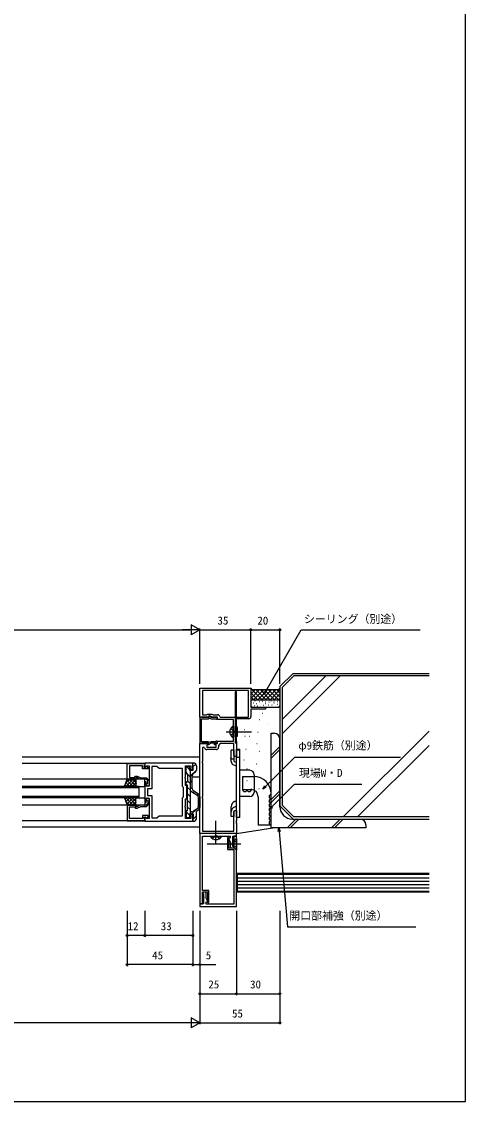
# Model space of a CAD drawing. Units: millimetres, scale not verified. Extents: x -437 to 438, y -681 to 679.
# Drawn here: x 133 to 438, y -681 to 61 of the extents above; entities that cross this region are included whole.
import ezdxf
from ezdxf.enums import TextEntityAlignment as Align

# ---------------------------------------------------------------- set-up
doc = ezdxf.new("R2010")
doc.units = ezdxf.units.MM
doc.header["$LTSCALE"] = 4
for name, color, linetype in [('0-2_YKK_11', 7, 'Continuous'), ('0-3_YKK_12', 2, 'Continuous'), ('0-4_YKK_13', 4, 'Continuous'), ('0-5_YKK_D', 6, 'Continuous'), ('0-6_YKK_ZWAK', 7, 'Continuous'), ('0-7_YSS_K', 3, 'Continuous'), ('0-8_YSS_KE', 3, 'Continuous')]:
    doc.layers.add(name, color=color, linetype=linetype)
doc.styles.add('ＭＳ ゴシック', font='')
doc.styles.get('ＭＳ ゴシック').set_extended_font_data('MS Gothic')

msp = doc.modelspace()

# ---------------------------------------------------------------- linework, layer by layer
at = {"layer": '0-2_YKK_11'}
for p, q in [((267.14, -439.43), (260.48, -439.43)), ((280.81, -497.2), (255.81, -497.2)), ((255.81, -547.2), (280.81, -547.2))]:
    msp.add_line(p, q, dxfattribs=at)
for points in [[(255.81, -497.2), (255.81, -435.2), (261.81, -435.2), (261.81, -436.2), (260.61, -436.2), (260.61, -437.8), (267.01, -437.8), (267.01, -436.2), (265.81, -436.2), (265.81, -435.2), (267.81, -435.2), (267.81, -433.7), (278.81, -433.7), (278.81, -418.7), (267.81, -418.7), (267.81, -417.2), (264.454, -417.2), (262.31, -416.2), (261.81, -416.2), (261.81, -417.2), (255.81, -417.2), (255.81, -397.2), (290.81, -397.2), (290.81, -410.2), (300.81, -410.2), (300.81, -411.7), (290.81, -411.7), (290.81, -416.77)], [(289.18, -398.83), (257.44, -398.83), (257.44, -415.57), (260.44, -415.57), (260.81, -415.2), (264.022, -415.2), (264.816, -415.57), (267.94, -415.57)], [(269.419, -416.82), (269.714, -417.07), (289.18, -417.07), (289.18, -398.83)], [(267.01, -417.45), (263.661, -417.45), (262.085, -416.541), (261.56, -417.45), (257.243, -417.45), (256.983, -417.3), (256.81, -417.2), (255.81, -417.2)], [(255.81, -417.2), (255.81, -435.1), (256.81, -435.1), (256.983, -435), (257.243, -434.85), (261.56, -434.85), (262.085, -435.76), (263.661, -434.85), (267.01, -434.85)], [(266.511, -433.917), (266.261, -434.05), (263.446, -434.05), (262.628, -434.523), (262.24, -434.445), (261.444, -434.05), (256.81, -434.05), (256.81, -418.25), (261.444, -418.25), (262.24, -417.856), (262.628, -417.778), (263.446, -418.25), (266.261, -418.25), (266.511, -418.384)], [(289.31, -418.27), (280.44, -418.27), (280.44, -433.502), (280.625, -433.701), (280.81, -433.9), (280.81, -444.2), (279.81, -444.2), (279.18, -443.109), (279.18, -435.33), (269.61, -435.33), (268.64, -436.716), (268.64, -437.93)], [(258.997, -438.155), (258.7, -437.9), (257.44, -437.9), (257.44, -447.742), (257.32, -447.925), (257.32, -448.475), (257.44, -448.659), (257.44, -471.742), (257.32, -471.925), (257.32, -472.475), (257.44, -472.659), (257.44, -495.57), (279.18, -495.57), (279.18, -482.292), (279.81, -481.2), (280.81, -481.2), (280.81, -488.242), (280.69, -488.425), (280.69, -488.975), (280.81, -489.159), (280.81, -489.242), (280.69, -489.425), (280.69, -489.975), (280.81, -490.159), (280.81, -497.2), (255.81, -497.2)], [(205.81, -449), (217.81, -449), (217.81, -450.2), (217.51, -450.5), (217.31, -450.7), (217.31, -451.6), (218.26, -451.6), (218.76, -451.1), (219.07, -451.1), (220.11, -451.7), (220.11, -452.6), (216.31, -452.6), (216.31, -450.5), (207.31, -450.5), (207.31, -458.7), (210.81, -458.7), (211.387, -457.7), (212.531, -457.7), (215.105, -458.9), (219.16, -458.9), (220.81, -460.688), (220.81, -463.6)], [(219.76, -462.713), (220.01, -462.417), (220.01, -461), (218.81, -459.7), (214.454, -459.7), (212.31, -458.7), (211.81, -458.7), (211.81, -459.7), (205.81, -459.7), (205.81, -449)], [(217.81, -488.7), (250.81, -488.7), (250.81, -484.2), (248.81, -484.2), (248.81, -485), (249.61, -485), (249.61, -486.77), (245.81, -486.77), (245.81, -479.159), (245.69, -478.975), (245.69, -478.425), (245.81, -478.242), (245.81, -473.2), (246.81, -473.2), (246.81, -469.159), (246.69, -468.975), (246.69, -468.425), (246.81, -468.242), (246.81, -464.2), (245.81, -464.2), (245.81, -459.159), (245.69, -458.975), (245.69, -458.425), (245.81, -458.242), (245.81, -450.63), (249.61, -450.63), (249.61, -452.4), (248.81, -452.4), (248.81, -453.2), (250.81, -453.2), (250.81, -448.7), (217.81, -448.7), (217.81, -451.501), (218.18, -451.654), (219.204, -450.63), (220.81, -450.63), (220.81, -458.242), (220.93, -458.425), (220.93, -458.975), (220.81, -459.159)], [(220.81, -459.159), (220.81, -464.5), (218.81, -464.5), (218.81, -461.5), (217.81, -461.5), (217.81, -468.242), (217.93, -468.425), (217.93, -468.975), (217.81, -469.159), (217.81, -475.9), (218.81, -475.9), (218.81, -472.9), (220.81, -472.9), (220.81, -478.242), (220.93, -478.425), (220.93, -478.975), (220.81, -479.159), (220.81, -483.242), (220.93, -483.425), (220.93, -483.975), (220.81, -484.159), (220.81, -484.242), (220.93, -484.425), (220.93, -484.975), (220.81, -485.159), (220.81, -486.77), (219.204, -486.77), (218.18, -485.747), (217.81, -485.9), (217.81, -488.7)], [(205.81, -488.4), (217.81, -488.4), (217.81, -487.2), (217.51, -486.9), (217.31, -486.7), (217.31, -485.8), (218.26, -485.8), (218.76, -486.3), (219.07, -486.3), (220.11, -485.7), (220.11, -484.8), (216.31, -484.8), (216.31, -486.9), (207.31, -486.9), (207.31, -478.7), (210.81, -478.7), (211.387, -479.7), (212.531, -479.7), (215.105, -478.5), (219.16, -478.5), (220.81, -476.713), (220.81, -473.8)], [(219.76, -474.688), (220.01, -474.984), (220.01, -476.4), (218.81, -477.7), (214.454, -477.7), (212.31, -478.7), (211.81, -478.7), (211.81, -477.7), (205.81, -477.7), (205.81, -488.4)], [(255.81, -497.2), (255.81, -545.4), (257.61, -545.4), (257.61, -537.2), (261.01, -537.2), (261.01, -543.581), (260.948, -543.726), (261.26, -544.5), (261.81, -544.5), (261.81, -536.2), (257.61, -536.2), (257.61, -531.359), (257.49, -531.175), (257.49, -530.625), (257.61, -530.442), (257.61, -530.359), (257.49, -530.175), (257.49, -529.625), (257.61, -529.442), (257.61, -498.83), (266.351, -498.83), (266.535, -498.71), (267.085, -498.71), (267.268, -498.83), (276.51, -498.83), (276.51, -500.2), (275.4, -500.841), (276.51, -502.763), (276.51, -506.134), (277.01, -507), (279.01, -507), (279.01, -506), (278.31, -506), (278.31, -503.959), (278.19, -503.775), (278.19, -503.225), (278.31, -503.042), (278.31, -499), (280.81, -499), (280.81, -497.2)], [(280.81, -547.2), (280.81, -499), (279.01, -499), (279.01, -507.2), (275.61, -507.2), (275.61, -500.819), (275.671, -500.675), (275.36, -499.9), (274.81, -499.9), (274.81, -508.2), (279.01, -508.2), (279.01, -513.042), (279.13, -513.225), (279.13, -513.775), (279.01, -513.959), (279.01, -514.042), (279.13, -514.225), (279.13, -514.775), (279.01, -514.959), (279.01, -545.57), (270.268, -545.57), (270.085, -545.69), (269.535, -545.69), (269.351, -545.57), (260.11, -545.57), (260.11, -544.2), (261.22, -543.56), (260.11, -541.637), (260.11, -538.266), (259.61, -537.4), (257.61, -537.4), (257.61, -538.4), (258.31, -538.4), (258.31, -540.442), (258.43, -540.625), (258.43, -541.175), (258.31, -541.359), (258.31, -545.4), (255.81, -545.4), (255.81, -547.2)]]:
    msp.add_lwpolyline(points, dxfattribs=at)
msp.add_lwpolyline([(227.74, -484.9), (243.88, -484.9), (243.88, -472.53), (244.51, -471.9), (244.51, -465.5), (243.88, -464.87), (243.88, -452.5), (227.74, -452.5), (226.24, -451), (222.74, -451), (222.74, -466.43), (219.74, -466.43), (219.74, -470.97), (222.74, -470.97), (222.74, -486.4), (226.24, -486.4)], close=True, dxfattribs=at)
for centre, radius, start, end in [((267.01, -418.05), 0.6, 213.74896, 89.99997), ((267.94, -417.07), 1.5, 9.59408, 89.99999), ((289.31, -416.77), 1.5, 270.00001, 359.99999), ((267.01, -434.25), 0.6, 270.00003, 146.25104), ((260.48, -437.93), 1.5, 188.62693, 270), ((267.14, -437.93), 1.5, 270.00001, 359.99999), ((219.91, -463.6), 0.9, 99.59406, 0), ((219.91, -473.8), 0.9, 360, 260.40594)]:
    msp.add_arc(centre, radius, start, end, dxfattribs=at)
at = {"layer": '0-3_YKK_12'}
for p, q in [((255.81, -444.7), (133.56, -444.7)), ((217.81, -449), (133.56, -449)), ((205.81, -459.7), (133.56, -459.7)), ((250.51, -458.2), (255.81, -458.2)), ((213.81, -464.7), (133.56, -464.7)), ((213.81, -465.7), (133.56, -465.7)), ((213.81, -464.7), (213.81, -472.7)), ((213.81, -471.7), (133.56, -471.7)), ((213.81, -472.7), (133.56, -472.7)), ((205.81, -477.7), (133.56, -477.7)), ((217.81, -488.4), (133.56, -488.4)), ((255.81, -492.7), (133.56, -492.7))]:
    msp.add_line(p, q, dxfattribs=at)
at = {"layer": '0-4_YKK_13'}
for p, q in [((273.81, -427.196), (291.31, -427.196)), ((278.301, -423.446), (278.81, -423.446)), ((278.81, -423.446), (278.81, -430.946)), ((281.61, -425.196), (280.01, -425.196)), ((281.61, -425.496), (280.01, -425.496)), ((281.61, -428.896), (280.01, -428.896)), ((281.61, -429.196), (280.01, -429.196)), ((281.61, -424.196), (280.81, -423.734)), ((281.61, -430.196), (280.81, -430.658)), ((281.61, -430.196), (281.61, -424.196)), ((277.31, -447.605), (277.31, -439.95)), ((279.31, -443.7), (280.81, -444.425)), ((280.81, -486.2), (280.81, -439.2)), ((280.81, -439.2), (283.11, -439.2)), ((283.11, -439.95), (280.81, -439.95)), ((283.11, -444.949), (280.81, -444.949)), ((283.11, -486.2), (283.11, -439.2)), ((246.21, -455.501), (246.21, -451.5)), ((246.434, -451.083), (248.51, -453.159)), ((248.01, -451), (246.71, -451)), ((248.51, -453.401), (248.51, -451.5)), ((250.961, -451.37), (252.875, -449.455)), ((251.11, -448.701), (251.31, -448.701)), ((253.31, -450.701), (253.31, -453.543)), ((279.31, -445.95), (277.31, -445.95)), ((280.81, -450.864), (278.723, -449.856)), ((279.31, -447.586), (280.81, -448.31)), ((207.548, -459.7), (204.651, -462.598)), ((209.793, -459.7), (204.793, -464.7)), ((211.81, -459.929), (207.038, -464.7)), ((211.81, -464.395), (207.115, -459.7)), ((211.81, -462.15), (209.36, -459.7)), ((211.81, -459.905), (211.606, -459.7)), ((217.31, -459.7), (212.31, -459.7)), ((213.46, -459.955), (213.436, -459.998)), ((246.21, -455.349), (246.865, -456.004)), ((246.81, -456.001), (246.71, -456.001)), ((247.307, -456.446), (249.31, -458.449)), ((247.31, -456.501), (247.31, -461.2)), ((249.052, -453.701), (249.31, -453.959)), ((249.31, -457.51), (253.31, -453.511)), ((249.31, -483.701), (249.31, -453.701)), ((250.51, -466.244), (250.51, -457.464)), ((252.302, -455.279), (251.517, -455.728)), ((290.11, -453.7), (283.11, -453.7)), ((293.11, -456.7), (293.11, -468.7)), ((205.38, -464.7), (204.258, -463.579)), ((207.625, -464.7), (204.9, -461.975)), ((209.87, -464.7), (205.541, -460.371)), ((211.81, -462.174), (209.283, -464.7)), ((211.81, -464.419), (211.528, -464.7)), ((211.81, -460.2), (211.81, -464.2)), ((212.003, -462.622), (211.979, -462.666)), ((212.31, -464.7), (217.31, -464.7)), ((212.392, -461.512), (212.384, -461.519)), ((212.737, -464.647), (212.713, -464.691)), ((214.114, -463.565), (214.106, -463.572)), ((214.194, -461.979), (214.17, -462.023)), ((214.627, -464.056), (214.603, -464.1)), ((215.029, -461.062), (214.941, -461.109)), ((216.084, -461.388), (216.06, -461.432)), ((216.579, -461.356), (216.572, -461.363)), ((216.818, -463.413), (216.794, -463.457)), ((217.81, -464.2), (217.81, -460.2)), ((246.209, -463.2), (246.209, -462.2)), ((246.81, -461.7), (246.709, -461.7)), ((246.709, -463.7), (246.81, -463.7)), ((247.31, -460.939), (249.31, -462.939)), ((247.31, -480.901), (247.31, -464.2)), ((247.31, -465.429), (249.31, -467.429)), ((249.31, -462.001), (250.51, -460.801)), ((249.31, -466.491), (250.51, -465.291)), ((205.38, -472.7), (204.258, -473.822)), ((207.548, -477.7), (204.651, -474.803)), ((209.793, -477.7), (204.793, -472.7)), ((207.625, -472.7), (204.9, -475.426)), ((209.87, -472.7), (205.541, -477.03)), ((211.81, -477.472), (207.038, -472.7)), ((211.81, -473.006), (207.115, -477.7)), ((211.81, -475.227), (209.283, -472.7)), ((211.81, -472.982), (211.528, -472.7)), ((211.81, -477.2), (211.81, -473.2)), ((212.003, -474.778), (211.979, -474.735)), ((212.31, -472.7), (217.31, -472.7)), ((212.737, -472.754), (212.713, -472.71)), ((214.114, -473.836), (214.106, -473.829)), ((214.627, -473.345), (214.603, -473.301)), ((216.818, -473.988), (216.794, -473.944)), ((217.81, -473.2), (217.81, -477.2)), ((247.31, -469.919), (249.31, -471.919)), ((247.31, -474.409), (249.31, -476.409)), ((254.259, -471.297), (249.31, -467.932)), ((251.125, -469.166), (251.985, -468.306)), ((254.933, -470.309), (251.386, -467.899)), ((253.797, -470.983), (254.659, -470.122)), ((254.609, -471.959), (254.61, -479.242)), ((254.609, -474.661), (255.809, -473.462)), ((255.809, -471.963), (255.81, -479.244)), ((279.506, -475.166), (280.81, -474.537)), ((290.11, -471.7), (283.11, -471.7)), ((211.81, -475.251), (209.36, -477.7)), ((211.81, -477.496), (211.606, -477.7)), ((217.31, -477.7), (212.31, -477.7)), ((212.392, -475.889), (212.384, -475.882)), ((213.46, -477.446), (213.436, -477.402)), ((214.194, -475.421), (214.17, -475.378)), ((215.029, -476.339), (214.941, -476.292)), ((216.084, -476.013), (216.06, -475.969)), ((216.579, -476.044), (216.572, -476.038)), ((246.21, -481.901), (246.21, -485.901)), ((246.21, -482.29), (248.51, -484.59)), ((246.81, -481.401), (246.71, -481.401)), ((247.31, -478.899), (249.31, -480.899)), ((250.266, -482.201), (249.31, -482.201)), ((250.06, -483.701), (253.003, -480.758)), ((254.259, -479.904), (251.391, -481.854)), ((254.933, -480.899), (253.31, -482.001)), ((253.31, -486.7), (253.31, -482.001)), ((254.61, -479.151), (255.809, -477.951)), ((277.31, -485.45), (277.31, -478.666)), ((280.81, -478.422), (279.175, -479.211)), ((280.81, -480.976), (279.31, -481.7)), ((279.31, -485.45), (279.31, -481.7)), ((248.01, -486.401), (246.71, -486.401)), ((248.51, -484.001), (248.51, -485.901)), ((248.81, -483.701), (251.11, -483.701)), ((251.11, -483.701), (250.81, -488.381)), ((250.875, -487.377), (253.31, -484.941)), ((251.11, -488.7), (251.31, -488.7)), ((266.81, -503.83), (266.81, -488.33)), ((279.31, -485.45), (277.31, -485.45)), ((283.11, -486.2), (280.81, -486.2)), ((283.81, -504.5), (260.81, -504.501)), ((263.06, -499.339), (263.06, -498.83)), ((263.06, -498.83), (270.56, -498.83)), ((278.81, -502.5), (278.81, -506.5)), ((280.81, -500.5), (280.81, -508.5)), ((280.81, -508.5), (278.81, -506.5))]:
    msp.add_line(p, q, dxfattribs=at)
for points in [[(280.01, -434.696), (280.81, -434.696), (280.81, -399.696), (280.01, -399.696)], [(203.81, -464.7), (205.81, -459.7), (211.81, -459.7), (211.81, -464.7)], [(203.81, -472.7), (205.81, -477.7), (211.81, -477.7), (211.81, -472.7)]]:
    msp.add_lwpolyline(points, close=True, dxfattribs=at)
for points in [[(276.8, -425.146), (278.656, -426.051), (279.265, -427.196)], [(276.8, -429.246), (278.656, -428.341), (279.265, -427.196)], [(278.301, -423.446), (278.301, -430.946), (278.81, -430.946)], [(279.31, -447.586), (279.31, -439.95), (277.31, -439.95)], [(248.81, -453.701), (251.11, -453.701), (250.81, -449.02)], [(263.06, -499.339), (270.56, -499.339), (270.56, -498.83)], [(264.76, -500.84), (265.665, -498.984), (266.81, -498.375)], [(268.86, -500.84), (267.955, -498.984), (266.81, -498.375)], [(280.81, -502.3), (278.657, -503.35), (278.045, -504.5)], [(280.81, -506.7), (278.657, -505.65), (278.045, -504.5)], [(280.81, -500.5), (278.81, -502.5), (278.81, -506.5)]]:
    msp.add_lwpolyline(points, dxfattribs=at)
for centre, radius, start, end in [((280.837, -427.196), 4.527, 124.06671, 235.93329), ((246.71, -451.5), 0.5, 89.99641, 179.99641), ((248.01, -451.5), 0.5, 359.99641, 89.99641), ((251.11, -449.001), 0.3, 90, 183.65976), ((251.31, -450.701), 2, 360, 90), ((279.81, -447.605), 2.5, 180, 244.23074), ((212.31, -460.2), 0.5, 90, 180), ((217.31, -460.2), 0.5, 0, 90), ((246.71, -455.501), 0.5, 179.99641, 270), ((246.81, -456.501), 0.5, 360, 89.99997), ((248.81, -453.401), 0.3, 179.99641, 270), ((252.51, -457.464), 2, 119.74538, 180), ((251.31, -453.543), 2, 299.74538, 360), ((290.11, -456.7), 3, 0, 90), ((212.31, -464.2), 0.5, 180, 270), ((217.31, -464.2), 0.5, 270, 0), ((246.709, -462.2), 0.5, 89.99641, 179.99641), ((246.709, -463.2), 0.5, 179.99641, 269.99641), ((246.81, -461.2), 0.5, 269.99641, 360), ((246.81, -464.2), 0.5, 0, 89.97137), ((252.51, -466.244), 2, 180, 235.81101), ((212.31, -473.2), 0.5, 90, 180), ((217.31, -473.2), 0.5, 0, 90), ((253.809, -471.959), 0.8, 0.00289, 55.78387), ((253.809, -471.963), 2, 0.00289, 55.81101), ((290.11, -468.7), 3, 270, 0), ((212.31, -477.2), 0.5, 180, 270), ((217.31, -477.2), 0.5, 270, 0), ((246.71, -481.901), 0.5, 90, 180.00359), ((246.81, -480.901), 0.5, 270, 0), ((250.266, -480.201), 2, 270, 304.21613), ((253.81, -479.242), 0.8, 304.21613, 0.00289), ((253.81, -479.244), 2, 304.16806, 0.00289), ((281.196, -478.666), 3.886, 115.76926, 180), ((280.61, -482.183), 3.3, 115.76926, 180), ((246.71, -485.901), 0.5, 180.00359, 270.00359), ((248.01, -485.901), 0.5, 270.00359, 0.00359), ((248.81, -484.001), 0.3, 90, 180.00359), ((251.11, -488.4), 0.3, 176.34024, 270), ((251.31, -486.7), 2, 270, 0), ((266.81, -496.804), 4.527, 214.06671, 325.93329)]:
    msp.add_arc(centre, radius, start, end, dxfattribs=at)
at = {"layer": '0-5_YKK_D'}
for p, q in [((255.81, -357.2), (249.747, -353.7)), ((249.747, -353.7), (249.747, -360.7)), ((15.31, -357.2), (248.81, -357.2)), ((255.81, -357.2), (243.685, -357.2)), ((255.81, -357.2), (249.747, -360.7)), ((255.81, -394.2), (255.81, -356.2)), ((255.81, -394.2), (255.81, -356.2)), ((255.81, -357.2), (290.81, -357.2)), ((290.81, -394.2), (290.81, -356.2)), ((290.81, -394.2), (290.81, -356.2)), ((290.81, -357.2), (310.81, -357.2)), ((310.81, -394.2), (310.81, -356.2)), ((205.809, -550.2), (205.809, -568.2)), ((205.81, -550.2), (205.81, -588.2)), ((217.809, -550.2), (217.809, -568.2)), ((217.81, -550.2), (217.81, -568.2)), ((250.81, -550.2), (250.81, -568.2)), ((250.81, -550.2), (250.81, -588.2)), ((250.81, -550.2), (250.81, -588.2)), ((255.81, -550.2), (255.81, -628.2)), ((255.81, -550.2), (255.81, -608.2)), ((255.81, -550.2), (255.81, -588.2)), ((255.81, -550.2), (255.81, -628.2)), ((280.81, -550.2), (280.81, -608.2)), ((280.81, -550.2), (280.81, -608.2)), ((310.81, -550.2), (310.81, -608.2)), ((310.81, -550.2), (310.81, -628.2)), ((217.809, -567.2), (205.809, -567.2)), ((250.81, -567.2), (217.81, -567.2)), ((250.81, -587.2), (205.81, -587.2)), ((255.81, -607.2), (280.81, -607.2)), ((280.81, -607.2), (310.81, -607.2)), ((248.81, -627.2), (-267.19, -627.2)), ((255.81, -627.2), (243.685, -627.2)), ((255.81, -627.2), (249.748, -623.7)), ((249.748, -623.7), (249.748, -630.7)), ((255.81, -627.2), (249.748, -630.7)), ((255.81, -627.2), (310.81, -627.2))]:
    msp.add_line(p, q, dxfattribs=at)
for points in [[(299.555, -401.867), (300.83, -399.658), (325.344, -357.2), (407.092, -357.2)], [(301.422, -400), (299.555, -401.867), (300.239, -399.317)], [(298.984, -466.617), (300.787, -464.814), (321.036, -444.565), (393.689, -444.565)], [(301.27, -465.297), (298.984, -466.617), (300.304, -464.331)], [(303.311, -480.681), (305.114, -478.878), (320.874, -463.118), (367.038, -463.118)], [(305.597, -479.361), (303.311, -480.681), (304.631, -478.395)], [(309.573, -495.8), (310.031, -493.2), (310.934, -495.681)], [(310.031, -493.2), (310.253, -495.741), (315.98, -561.2), (404.219, -561.2)], [(250.81, -587.2), (255.81, -587.2), (266.706, -587.2)]]:
    msp.add_lwpolyline(points, dxfattribs=at)
for centre in [(290.81, -357.2), (290.81, -357.2), (310.81, -357.2), (205.809, -567.2), (217.809, -567.2), (217.81, -567.2), (250.81, -567.2), (205.81, -587.2), (250.81, -587.2), (255.81, -587.2), (255.81, -607.2), (280.81, -607.2), (280.81, -607.2), (310.81, -607.2), (310.81, -627.2)]:
    msp.add_circle(centre, 0.637, dxfattribs=at)
at = {"layer": '0-6_YKK_ZWAK'}
msp.add_lwpolyline([(-436.7, -681.2), (438.3, -681.2), (438.3, 643.8)], dxfattribs=at)
at = {"layer": '0-7_YSS_K'}
for p, q in [((312.31, -396.822), (320.431, -388.7)), ((342.405, -388.7), (312.31, -418.796)), ((312.31, -428.695), (352.305, -388.7)), ((413.3, -388.7), (320.431, -388.7)), ((290.81, -397.544), (298.466, -405.2)), ((290.81, -401.401), (294.011, -398.2)), ((290.81, -404.23), (296.839, -398.2)), ((290.81, -400.372), (295.638, -405.2)), ((292.667, -405.2), (299.667, -398.2)), ((294.295, -398.2), (301.295, -405.2)), ((295.496, -405.2), (302.496, -398.2)), ((297.123, -398.2), (304.123, -405.2)), ((298.324, -405.2), (305.324, -398.2)), ((299.952, -398.2), (306.952, -405.2)), ((301.153, -405.2), (308.15, -398.203)), ((302.78, -398.2), (309.78, -405.2)), ((303.981, -405.2), (310.81, -398.372)), ((305.609, -398.2), (310.81, -403.401)), ((308.437, -398.2), (310.81, -400.573)), ((312.31, -396.822), (312.31, -477.579)), ((290.81, -403.2), (292.81, -405.2)), ((290.81, -406.2), (290.81, -409.2)), ((291.81, -405.2), (309.81, -405.2)), ((292.708, -407.414), (292.908, -407.414)), ((293.526, -405.902), (293.726, -405.902)), ((294.588, -407.782), (294.788, -407.782)), ((296.672, -406.515), (296.872, -406.515)), ((298.511, -406.229), (298.711, -406.229)), ((300.554, -406.719), (300.754, -406.719)), ((300.554, -407.7), (300.754, -407.7)), ((303.169, -406.678), (303.369, -406.678)), ((304.493, -405.88), (304.693, -405.88)), ((306.536, -406.37), (306.736, -406.37)), ((306.536, -407.351), (306.736, -407.351)), ((306.81, -405.2), (310.81, -401.2)), ((309.151, -406.33), (309.351, -406.33)), ((309.638, -405.2), (310.81, -404.029)), ((310.81, -406.2), (310.81, -409.2)), ((292.01, -410.2), (309.81, -410.2)), ((293.117, -409.171), (293.317, -409.171)), ((295.324, -409.375), (295.524, -409.375)), ((297.08, -408.926), (297.28, -408.926)), ((298.85, -414.759), (298.65, -414.759)), ((299.287, -409.008), (299.487, -409.008)), ((302.842, -408.681), (303.042, -408.681)), ((305.27, -408.659), (305.47, -408.659)), ((308.825, -408.332), (309.025, -408.332)), ((296.951, -418.965), (296.751, -418.965)), ((302.785, -421.814), (302.585, -421.814)), ((286.64, -425.884), (286.44, -425.884)), ((295.866, -427.648), (295.666, -427.648)), ((354.299, -485.7), (413.3, -426.7)), ((286.776, -430.361), (286.576, -430.361)), ((289.896, -430.361), (289.696, -430.361)), ((295.052, -435.517), (294.852, -435.517)), ((310.81, -437.3), (304.81, -443.3)), ((310.81, -478.7), (310.81, -432.2)), ((364.199, -485.7), (413.3, -436.599)), ((287.454, -439.451), (287.254, -439.451)), ((296.68, -440.672), (296.48, -440.672)), ((310.81, -439.421), (304.81, -445.421)), ((276.736, -445.556), (276.536, -445.556)), ((286.097, -446.777), (285.897, -446.777)), ((288.268, -452.611), (288.068, -452.611)), ((294.645, -449.355), (294.445, -449.355)), ((285.136, -457.856), (292.847, -457.856)), ((285.136, -457.856), (285.136, -466.856)), ((285.136, -466.856), (290.834, -466.856)), ((288.268, -460.887), (288.068, -460.887)), ((291.253, -466.585), (291.053, -466.585)), ((296.408, -466.449), (296.208, -466.449)), ((295.81, -471.856), (295.81, -491.294)), ((310.81, -467.706), (304.81, -473.706)), ((310.81, -469.827), (304.81, -475.827)), ((304.81, -491.294), (304.81, -469.856)), ((312.31, -477.579), (320.431, -485.7)), ((321.72, -487.2), (315.72, -493.2)), ((323.842, -487.2), (317.842, -493.2)), ((319.31, -487.2), (365.81, -487.2)), ((413.3, -485.7), (320.431, -485.7)), ((352.126, -487.2), (346.126, -493.2)), ((354.247, -487.2), (348.247, -493.2)), ((280.81, -497.2), (305.81, -493.268)), ((304.81, -491.294), (295.81, -491.294)), ((369.81, -493.2), (304.81, -493.2)), ((369.81, -491.2), (369.81, -493.2)), ((281.31, -527.5), (413.3, -527.5)), ((281.31, -529.8), (413.3, -529.8)), ((281.31, -532.1), (413.3, -532.1)), ((281.31, -534.4), (413.3, -534.4))]:
    msp.add_line(p, q, dxfattribs=at)
for points in [[(304.81, -493.2), (304.81, -428.2), (306.81, -428.2)], [(413.3, -524.7), (280.81, -524.7), (280.81, -537.2), (413.3, -537.2)], [(413.3, -525.2), (281.31, -525.2), (281.31, -536.7), (413.3, -536.7)]]:
    msp.add_lwpolyline(points, dxfattribs=at)
for centre, radius, start, end in [((291.81, -406.2), 1, 90, 180), ((309.81, -406.2), 1, 0, 90), ((291.81, -409.2), 1, 180, 270), ((309.81, -409.2), 1, 270, 0), ((306.81, -432.2), 4, 0, 90), ((292.81, -469.856), 12, 0, 89.99933), ((286.636, -466.856), 1.5, 179.99867, 0), ((289.636, -466.856), 1.5, 179.99867, 0), ((290.81, -471.856), 5, 0, 89.99933), ((304.81, -471.742), 1.5, 90, 270), ((304.81, -474.742), 1.5, 90, 270), ((304.81, -477.742), 1.5, 90, 270), ((304.81, -480.742), 1.5, 90, 270), ((304.81, -483.742), 1.5, 90, 270), ((319.31, -478.7), 8.5, 180, 270), ((304.81, -486.742), 1.5, 90, 270), ((304.81, -489.742), 1.5, 90, 270), ((365.81, -491.2), 4, 0, 90)]:
    msp.add_arc(centre, radius, start, end, dxfattribs=at)
at = {"layer": '0-8_YSS_KE'}
for p, q in [((310.81, -396.2), (319.81, -387.2)), ((319.81, -387.2), (413.3, -387.2)), ((290.722, -397.288), (291.63, -398.185)), ((291.647, -398.2), (309.796, -398.2)), ((310.81, -397.2), (309.791, -398.205)), ((310.81, -396.2), (310.81, -478.2)), ((310.81, -478.2), (319.81, -487.2)), ((319.81, -487.2), (413.3, -487.2))]:
    msp.add_line(p, q, dxfattribs=at)

# ---------------------------------------------------------------- texts
at = {"layer": '0-5_YKK_D', "style": 'ＭＳ ゴシック'}
for s, p in [('35', (267.855, -355.2)), ('20', (295.27, -355.2)), ('シーリング（別途）', (327.303, -354.136)), ('φ9鉄筋（別途）', (323.445, -441.032)), ('現場W・D', (323.844, -459.883)), ('開口部補強（別途）', (317.187, -557.965)), ('12', (206.057, -565.2)), ('33', (228.855, -565.2)), ('45', (222.94, -585.2)), ('5', (259.806, -585.2)), ('25', (261.58, -605.2)), ('30', (290.27, -605.2)), ('55', (277.855, -625.2))]:
    msp.add_text(s, height=5.499, dxfattribs=at).set_placement(p, align=Align.BOTTOM_LEFT)

doc.saveas('drawing.dxf')
